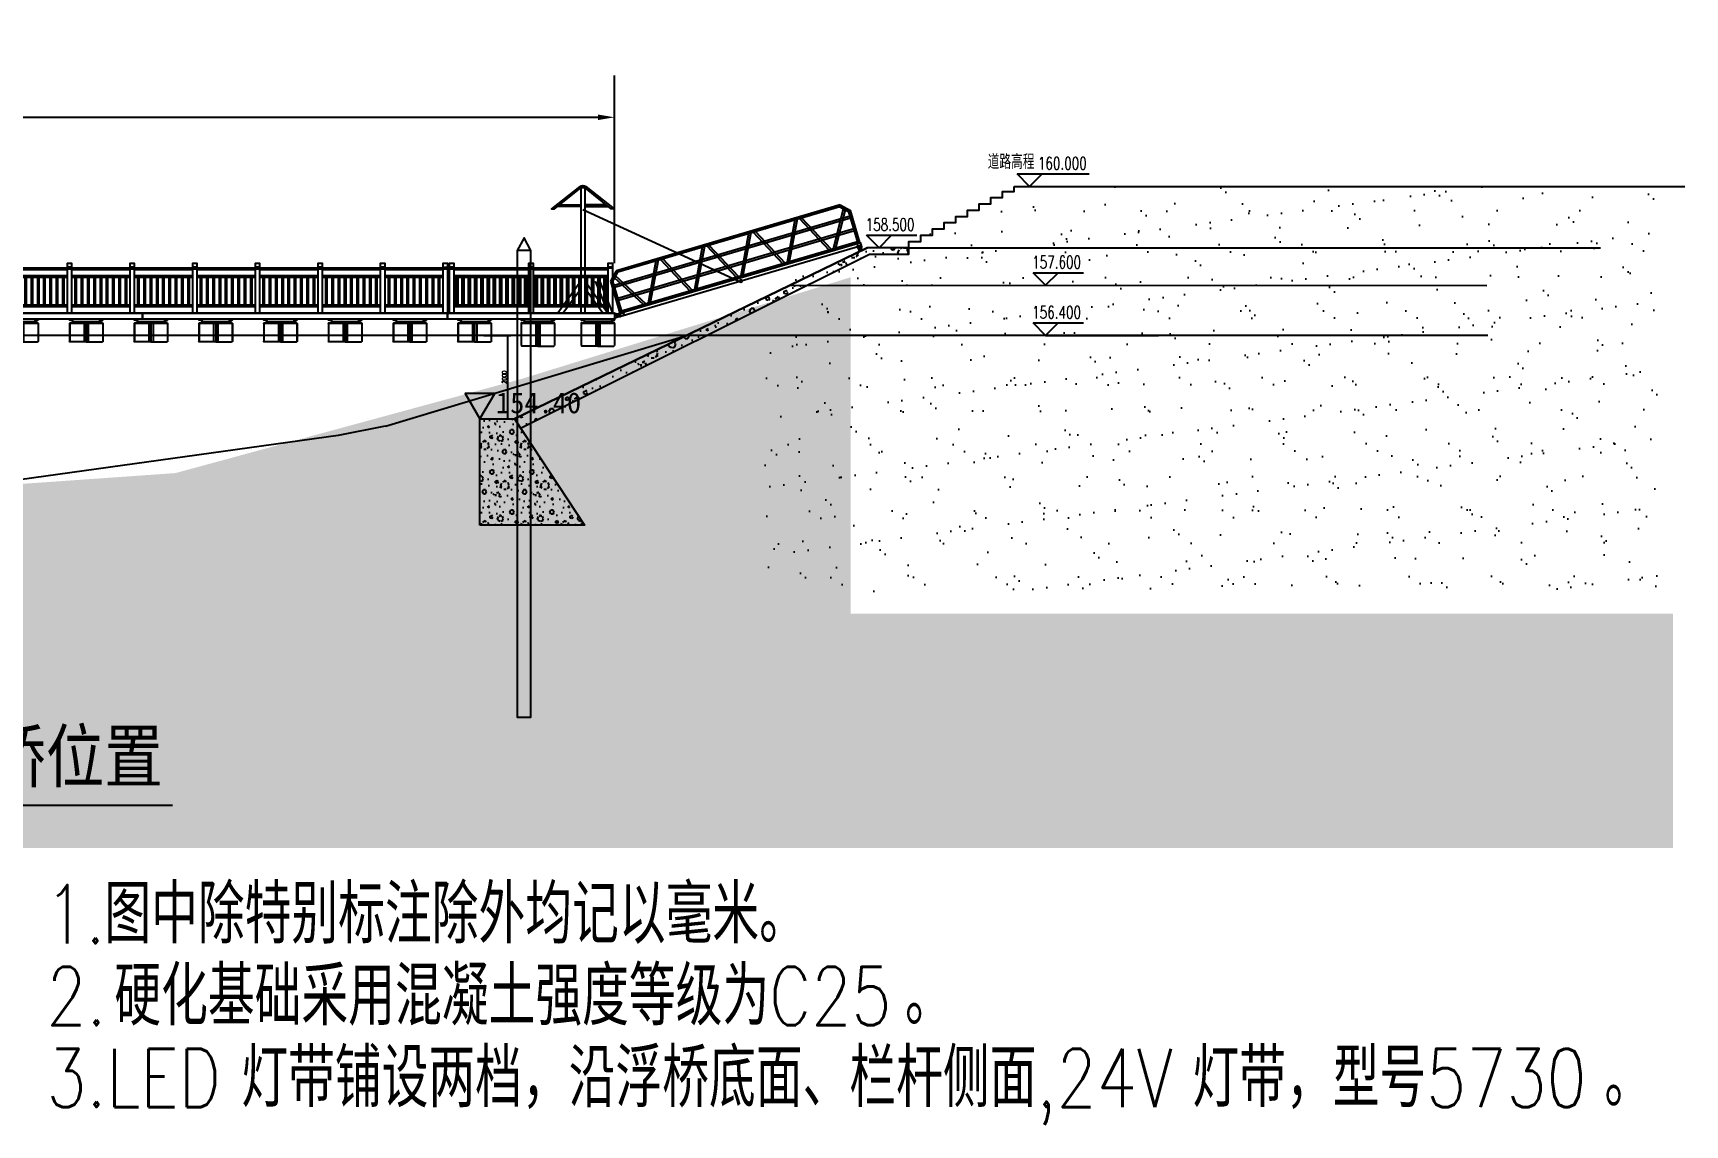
# Model space of a CAD drawing. Header units: millimetres. Extents: x -1471591 to 944464, y -468930 to 547002.
# Drawn here: x -893287 to -853732, y 142004 to 168158 of the extents above; entities that cross this region are included whole.
import ezdxf

# ---------------------------------------------------------------- set-up
doc = ezdxf.new("R2010")
doc.units = ezdxf.units.MM
doc.header["$LTSCALE"] = 10
doc.header["$PDMODE"] = 35
doc.linetypes.add('BLTA11-LD-L-4001_Plot Plan for Seawater Intake System_20140729$0$key plan$0${ Wide Dash }', pattern=[12, 4, -2, 4, -2])
doc.linetypes.add('CENTER2', pattern=[28.575, 19.05, -3.175, 3.175, -3.175])
for name, color, linetype in [('DIM_ELEV', 3, 'Continuous'), ('DIM_LEAD', 3, 'Continuous'), ('L-WATER水景', 5, 'Continuous'), ('PUB_DIM', 3, 'Continuous'), ('PUB_TEXT', 7, 'Continuous'), ('W-bridge approach引桥', 4, 'Continuous'), ('W-FLOAT_BOWL浮筒', 253, 'Continuous'), ('W-PLASTIC_RAILINGS塑木栏杆', 210, 'Continuous'), ('W-STEEL_FRAME钢架', 3, 'Continuous'), ('道路_平面标注', 254, 'Continuous')]:
    doc.layers.add(name, color=color, linetype=linetype)
doc.styles.add('_TCH_DIM', font='SIMPLEX.shx', dxfattribs={"bigfont": 'hztxt.shx'})
doc.styles.get("Standard").update_dxf_attribs({"font": 'simplex.shx', "width": 0.8, "bigfont": 'hztxt.shx'})
doc.styles.add('STANDARD_T3', font='simplex.shx', dxfattribs={"width": 0.7, "bigfont": 'hztxt.shx'})
doc.styles.add('TXT', font='txt')
doc.dimstyles.new('W&&30', dxfattribs={"dimtxt": 105, "dimasz": 30, "dimexe": 75, "dimexo": 90, "dimgap": 30, "dimtad": 1, "dimdec": 0, "dimzin": 0, "dimdsep": 46, "dimtxsty": 'STANDARD_T3', "dimcen": 0.09, "dimclrd": 1, "dimclre": 1, "dimclrt": 7, "dimazin": 2, "dimtfac": 1, "dimtdec": 0, "dimtix": 1, "dimtmove": 2, "dimatfit": 3, "dimfxl": 0, "dimtolj": 1, "dimtzin": 0, "dimarcsym": 0})
doc.dimstyles.new('W&&400', dxfattribs={"dimtxt": 1400, "dimasz": 400, "dimexe": 1000, "dimexo": 1200, "dimgap": 400, "dimtad": 1, "dimdec": 0, "dimzin": 0, "dimdsep": 46, "dimtxsty": 'STANDARD_T3', "dimcen": 0.09, "dimclrd": 1, "dimclre": 1, "dimclrt": 7, "dimazin": 2, "dimtfac": 1, "dimtdec": 0, "dimtix": 1, "dimtmove": 2, "dimatfit": 3, "dimfxl": 0, "dimtolj": 1, "dimtzin": 0, "dimarcsym": 0})

# ---------------------------------------------------------------- blocks, each defined once
blk = doc.blocks.new('滚轮支架 -left')
for p, q in [((-50, 10), (-22, 81)), ((50, 10), (22, 81))]:
    blk.add_line(p, q)
at = {"color": 3, "linetype": 'CENTER2'}
for p, q in [((-15, 70), (15, 70)), ((0, 85), (0, 55))]:
    blk.add_line(p, q, dxfattribs=at)
blk.add_lwpolyline([(-50, 10), (50, 10), (50, -5), (-50, -5)], close=True)
blk.add_circle((0, 70), 11)
blk.add_arc((0, 70), 25, 26.1956, 153.8044)
blk = doc.blocks.new('YQL')
at = {"color": 4}
for p, q in [((-5863, 1040), (-6063, 840)), ((-6063, 40), (-6063, 840)), ((-6063, 840), (-6018, 821)), ((-5844, 995), (-6018, 821)), ((-6018, 40), (-6018, 821)), ((-283, 1040), (-5863, 1040)), ((-5863, 1040), (-283, 1040)), ((-5844, 995), (-5863, 1040)), ((-5844, 995), (-301, 995)), ((-301, 995), (-283, 1040)), ((-128, 821), (-301, 995)), ((-83, 840), (-283, 1040)), ((-128, 821), (-83, 840)), ((-128, 40), (-128, 821)), ((-83, 40), (-83, 840))]:
    blk.add_line(p, q, dxfattribs=at)
at = {"color": 8, "linetype": 'BLTA11-LD-L-4001_Plot Plan for Seawater Intake System_20140729$0$key plan$0${ Wide Dash }'}
for p, q in [((-5846, 999), (-6022, 823)), ((-6022, 40), (-6022, 823)), ((-5846, 999), (-300, 999)), ((-124, 823), (-300, 999)), ((-124, 40), (-124, 823))]:
    blk.add_line(p, q, dxfattribs=at)
at = {"color": 0}
for p, q in [((-5473, 84), (-5952, 892)), ((-5414, 84), (-5916, 929)), ((-4892, 999), (-5357, 84)), ((-4836, 999), (-5301, 84)), ((-4779, 999), (-4314, 84)), ((-4722, 999), (-4258, 84)), ((-3736, 999), (-4200, 84)), ((-3680, 999), (-4144, 84)), ((-3622, 999), (-3158, 84)), ((-3566, 999), (-3101, 84)), ((-2579, 999), (-3044, 84)), ((-2523, 999), (-2988, 84)), ((-2466, 999), (-2001, 84)), ((-2410, 999), (-1945, 84)), ((-1423, 999), (-1887, 84)), ((-1367, 999), (-1831, 84)), ((-1309, 999), (-845, 84)), ((-1253, 999), (-789, 84)), ((-731, 84), (-229, 929)), ((-673, 84), (-193, 892)), ((-128, 724), (-6018, 724)), ((-128, 674), (-6018, 674)), ((-128, 404), (-6018, 404)), ((-128, 354), (-6018, 354))]:
    blk.add_line(p, q, dxfattribs=at)
at = {"color": 3}
for p, q in [((-73, 40), (-6073, 40)), ((-73, 40), (-6073, 40)), ((-6073, -40), (-6073, 40)), ((-6073, -40), (-6073, 11)), ((-73, -40), (-73, 40))]:
    blk.add_line(p, q, dxfattribs=at)
at = {"color": 3, "lineweight": 5}
for p, q in [((-6073, -40), (-6073, 40)), ((-6073, -20), (-6073, 40)), ((-5993, -40), (-5993, 40)), ((-153, -40), (-153, 40)), ((-73, -40), (-73, 40))]:
    blk.add_line(p, q, dxfattribs=at)
at = {"color": 1}
blk.add_line((-73, 40), (-73, 40), dxfattribs=at)
at = {"color": 3}
for points in [[(-73, 40), (-6073, 40), (-6073, -40), (-73, -40)], [(-5993, 40), (-6073, 40), (-6073, -40), (-5993, -40)], [(-5997, 36), (-6069, 36), (-6069, -36), (-5997, -36)], [(-73, 40), (-153, 40), (-153, -40), (-73, -40)], [(-77, 36), (-149, 36), (-149, -36), (-77, -36)]]:
    blk.add_lwpolyline(points, close=True, dxfattribs=at)
at = {"color": 3, "lineweight": 5}
for points in [[(-6073, 40), (-5993, 40), (-5993, -40), (-6073, -40)], [(-6069, 36), (-5997, 36), (-5997, -36), (-6069, -36)], [(-73, 40), (-153, 40), (-153, -40), (-73, -40)], [(-77, 36), (-149, 36), (-149, -36), (-77, -36)]]:
    blk.add_lwpolyline(points, close=True, dxfattribs=at)
at = {"color": 4}
blk.add_lwpolyline([(-128, 84), (-6018, 84), (-6018, 40), (-128, 40)], close=True, dxfattribs=at)
blk.add_lwpolyline([(-63, 40), (-73, 40), (-73, -40), (-63, -40)], close=True)
blk.add_lwpolyline([(6, -30), (-63, -40), (-63, 40), (7, 30, -0.80299), (6, -30)], format="xyb")
for centre, radius in [((0, 0), 15), ((-3073, -40), 25)]:
    blk.add_circle(centre, radius)
at = {"layer": 'PUB_DIM', "color": 0}
blk.add_circle((-6023, -115), 40, dxfattribs=at)
at = {"layer": 'W-STEEL_FRAME钢架'}
blk.add_line((-73, 40), (-5933, 40), dxfattribs=at)
at = {"xscale": -1, "rotation": 180.0000000001757}
blk.add_blockref('滚轮支架 -left', (-6023, -45), dxfattribs=at)
blk = doc.blocks.new('*D831')
at = {"color": 1, "lineweight": -2, "transparency": 16777216}
for p, q in [((-974363, 162648), (-974363, 167140)), ((-879363, 162648), (-879363, 167140)), ((-973963, 166140), (-879763, 166140))]:
    blk.add_line(p, q, dxfattribs=at)
at = {"color": 1, "transparency": 16777216}
for points in [[(-973963, 166206), (-973963, 166073), (-974363, 166140)], [(-879763, 166206), (-879763, 166073), (-879363, 166140)]]:
    blk.add_solid(points, dxfattribs=at)
at = {"layer": 'Defpoints', "color": 0, "transparency": 16777216}
for p in [(-879363, 166140), (-974363, 161448), (-879363, 161448)]:
    blk.add_point(p, dxfattribs=at)
at = {"color": 7, "transparency": 16777216, "insert": (-926863, 167240), "char_height": 1400, "attachment_point": 5, "style": 'STANDARD_T3'}
blk.add_mtext('\\A1;95000', dxfattribs=at)
blk = doc.blocks.new('*U1568')
at = {"layer": 'W-PLASTIC_RAILINGS塑木栏杆'}
blk.add_lwpolyline([(-20, 330), (20, 330), (20, -330), (-20, -330)], close=True, dxfattribs=at)
blk = doc.blocks.new('*U1567')
at = {"layer": 'W-PLASTIC_RAILINGS塑木栏杆', "color": 0, "linetype": 'ByBlock', "lineweight": -2}
for p in [(0, 0), (150, 0), (300, 0), (450, 0)]:
    blk.add_blockref('*U1568', p, dxfattribs=at)
blk = doc.blocks.new('*U1564')
at = {"layer": 'W-PLASTIC_RAILINGS塑木栏杆'}
for p, q in [((-450, 500), (-350, 500)), ((-450, 480), (-350, 480)), ((-350, 476), (450, 476)), ((-350, 436), (450, 436)), ((350, 500), (450, 500)), ((350, 480), (450, 480)), ((-350, 296), (450, 296)), ((-350, 256), (450, 256)), ((-350, -404), (450, -404)), ((-350, -449), (450, -449))]:
    blk.add_line(p, q, dxfattribs=at)
for points in [[(-450, -600), (-350, -600), (-350, 600), (-450, 600)], [(350, -600), (450, -600), (450, 600), (350, 600)]]:
    blk.add_lwpolyline(points, close=True, dxfattribs=at)
blk.add_blockref('*U1567', (-225, -74), dxfattribs=at)
blk = doc.blocks.new('*U1563')
at = {"color": 0, "linetype": 'ByBlock', "lineweight": -2, "transparency": 16777216}
for p in [(-1600, 0), (-800, 0)]:
    blk.add_blockref('*U1564', p, dxfattribs=at)
at = {"color": 0, "linetype": 'ByBlock', "lineweight": -2}
blk.add_blockref('*U1564', (0, 0), dxfattribs=at)
blk = doc.blocks.new('*U1558')
at = {"layer": 'W-PLASTIC_RAILINGS塑木栏杆'}
blk.add_lwpolyline([(-20, 330), (20, 330), (20, -330), (-20, -330)], close=True, dxfattribs=at)
blk = doc.blocks.new('*U1557')
at = {"layer": 'W-PLASTIC_RAILINGS塑木栏杆', "color": 0, "linetype": 'ByBlock', "lineweight": -2}
for p in [(0, 0), (150, 0), (300, 0), (450, 0), (600, 0), (750, 0), (900, 0)]:
    blk.add_blockref('*U1558', p, dxfattribs=at)
at = {"layer": 'W-PLASTIC_RAILINGS塑木栏杆', "color": 0, "linetype": 'ByBlock', "lineweight": -2, "transparency": 16777216}
for p in [(1050, 0), (1200, 0), (1350, 0), (1500, 0), (1650, 0)]:
    blk.add_blockref('*U1558', p, dxfattribs=at)
blk = doc.blocks.new('*U1560')
at = {"layer": 'W-PLASTIC_RAILINGS塑木栏杆'}
blk.add_lwpolyline([(-20, 330), (20, 330), (20, -330), (-20, -330)], close=True, dxfattribs=at)
blk = doc.blocks.new('*U1559')
at = {"layer": 'W-PLASTIC_RAILINGS塑木栏杆', "color": 0, "linetype": 'ByBlock', "lineweight": -2}
for p in [(0, 0), (150, 0), (300, 0), (450, 0), (600, 0), (750, 0), (900, 0)]:
    blk.add_blockref('*U1560', p, dxfattribs=at)
at = {"layer": 'W-PLASTIC_RAILINGS塑木栏杆', "color": 0, "linetype": 'ByBlock', "lineweight": -2, "transparency": 16777216}
for p in [(1050, 0), (1200, 0), (1350, 0), (1500, 0), (1650, 0)]:
    blk.add_blockref('*U1560', p, dxfattribs=at)
blk = doc.blocks.new('*U1565')
at = {"layer": 'W-PLASTIC_RAILINGS塑木栏杆'}
blk.add_lwpolyline([(-20, 330), (20, 330), (20, -330), (-20, -330)], close=True, dxfattribs=at)
blk = doc.blocks.new('*U1566')
at = {"layer": 'W-PLASTIC_RAILINGS塑木栏杆', "color": 0, "linetype": 'ByBlock', "lineweight": -2}
for p in [(0, 0), (150, 0), (300, 0), (450, 0), (600, 0), (750, 0), (900, 0), (1050, 0), (1200, 0)]:
    blk.add_blockref('*U1565', p, dxfattribs=at)
blk = doc.blocks.new('*U1561')
at = {"layer": 'W-PLASTIC_RAILINGS塑木栏杆'}
for p, q in [((-700, 500), (-800, 500)), ((-700, 480), (-800, 480)), ((-700, 476), (700, 476)), ((-700, 436), (700, 436)), ((700, 500), (800, 500)), ((700, 480), (800, 480)), ((-700, 296), (700, 296)), ((-700, 256), (700, 256)), ((-700, -404), (700, -404)), ((-700, -449), (700, -449))]:
    blk.add_line(p, q, dxfattribs=at)
for points in [[(-800, -600), (-700, -600), (-700, 600), (-800, 600)], [(700, -600), (800, -600), (800, 600), (700, 600)]]:
    blk.add_lwpolyline(points, close=True, dxfattribs=at)
blk.add_blockref('*U1566', (-600, -74), dxfattribs=at)
blk = doc.blocks.new('*U1562')
at = {"color": 0, "linetype": 'ByBlock', "lineweight": -2, "transparency": 16777216}
for p in [(0, 0), (1500, 0), (3000, 0), (4500, 0), (6000, 0), (7500, 0), (9000, 0)]:
    blk.add_blockref('*U1561', p, dxfattribs=at)
blk = doc.blocks.new('*U1555')
blk.add_line((-7316, -600), (-7416, -600))
at = {"layer": 'W-PLASTIC_RAILINGS塑木栏杆'}
for p, q in [((-8469, 500), (-8369, 500)), ((-8469, 480), (-8369, 480)), ((-8369, 476), (-6569, 476)), ((-8369, 436), (-6569, 436)), ((-6569, 500), (-6469, 500)), ((-6569, 500), (-6469, 500)), ((-6569, 480), (-6469, 480)), ((-6569, 480), (-6469, 480)), ((-6469, 476), (-4669, 476)), ((-6469, 436), (-4669, 436)), ((-4669, 500), (-4569, 500)), ((-4669, 480), (-4569, 480)), ((-8481, -600), (-8138, 257)), ((-8374, -600), (-8067, 165)), ((-8369, 296), (-6569, 296)), ((-8369, 256), (-6569, 256)), ((-6469, 296), (-4669, 296)), ((-6469, 256), (-4669, 256)), ((-8369, -404), (-6569, -404)), ((-8369, -449), (-6569, -449)), ((-6469, -404), (-4669, -404)), ((-6469, -449), (-4669, -449))]:
    blk.add_line(p, q, dxfattribs=at)
for points in [[(-8469, -600), (-8369, -600), (-8369, 600), (-8469, 600)], [(-6569, -600), (-6469, -600), (-6469, 600), (-6569, 600)], [(-6569, -600), (-6469, -600), (-6469, 600), (-6569, 600)], [(-4669, -600), (-4569, -600), (-4569, 600), (-4669, 600)]]:
    blk.add_lwpolyline(points, close=True, dxfattribs=at)
for name, p in [('*U1562', (-3719, 0)), ('*U1563', (8031, 0))]:
    blk.add_blockref(name, p)
at = {"layer": 'W-PLASTIC_RAILINGS塑木栏杆', "xscale": -1}
for name, p in [('*U1557', (-6644, -74)), ('*U1559', (-4744, -74))]:
    blk.add_blockref(name, p, dxfattribs=at)
blk = doc.blocks.new('*U1556')
at = {"color": 0, "linetype": 'ByBlock', "lineweight": -2, "transparency": 16777216}
blk.add_blockref('*U1555', (0, 0), dxfattribs=at)
blk = doc.blocks.new('$matou$00000066')
for p, q in [((400, 275), (-400, 275)), ((-400, 275), (-400, 260)), ((-400, 164), (-400, -256)), ((-396, 165), (-396, -256)), ((391, 176), (-391, 176)), ((-387, 183), (-335, 201)), ((-386, 271), (386, 271)), ((-338, 249), (-386, 249)), ((-386, 179), (-334, 197)), ((-338, 245), (-385, 245)), ((-330, 237), (-330, 208)), ((-326, 237), (-326, 208)), ((-326, 205), (326, 205)), ((-50, 176), (-50, -271)), ((0, 176), (0, -271)), ((0, 176), (0, -271)), ((50, 176), (50, -271)), ((326, 237), (326, 208)), ((330, 237), (330, 208)), ((386, 179), (334, 197)), ((387, 183), (335, 201)), ((338, 249), (386, 249)), ((338, 245), (385, 245)), ((396, 165), (396, -256)), ((400, 275), (400, 260)), ((400, 164), (400, -256)), ((0, -271), (-381, -271)), ((0, -275), (-381, -275)), ((0, -271), (381, -271)), ((0, -275), (381, -275))]:
    blk.add_line(p, q)
for centre, radius, start, end in [((-385, 260), 15, 180, 270), ((-380, 164), 20, 109.1798, 180), ((-386, 260), 11, 90, 270), ((-381, 165), 15, 109.1798, 180), ((-338, 237), 12, 0, 90), ((-338, 237), 8, 0, 90), ((-338, 208), 8, 289.1798, 0), ((-338, 208), 12, 289.1798, 0), ((338, 237), 12, 90, 180), ((338, 208), 12, 180, 250.8202), ((338, 237), 8, 90, 180), ((338, 208), 8, 180, 250.8202), ((385, 260), 15, 270, 0), ((386, 260), 11, 270, 90), ((381, 165), 15, 0, 70.8202), ((380, 164), 20, 0, 70.8202), ((-381, -256), 19, 180, 270), ((-381, -256), 15, 180, 270), ((381, -256), 19, 270, 0), ((381, -256), 15, 270, 0)]:
    blk.add_arc(centre, radius, start, end)
blk = doc.blocks.new('*U1573')
at = {"layer": 'W-FLOAT_BOWL浮筒', "xscale": -1, "yscale": -1, "rotation": 180.0000000000667}
blk.add_blockref('$matou$00000066', (0, 0), dxfattribs=at)
blk = doc.blocks.new('*U1574')
at = {"color": 0, "linetype": 'ByBlock', "lineweight": -2, "transparency": 16777216}
for p in [(-13950, 0), (-12400, 0), (-10850, 0), (-9300, 0), (-7750, 0), (-6200, 0), (-4650, 0), (-3100, 0), (-1550, 0), (0, 0)]:
    blk.add_blockref('*U1573', p, dxfattribs=at)
blk = doc.blocks.new('*D1673')
at = {"color": 1, "lineweight": -2, "transparency": 16777216}
for p, q in [((-882495, 160915), (-881846, 160915)), ((-881921, 158944), (-881921, 160885)), ((-882495, 158914), (-881846, 158914))]:
    blk.add_line(p, q, dxfattribs=at)
at = {"color": 1, "transparency": 16777216}
for points in [[(-881926, 160885), (-881916, 160885), (-881921, 160915)], [(-881926, 158944), (-881916, 158944), (-881921, 158914)]]:
    blk.add_solid(points, dxfattribs=at)
at = {"layer": 'Defpoints', "color": 0, "transparency": 16777216}
for p in [(-882585, 160915), (-881921, 160915), (-882585, 158914)]:
    blk.add_point(p, dxfattribs=at)
at = {"color": 7, "transparency": 16777216, "insert": (-882003, 159915), "char_height": 105, "attachment_point": 5, "rotation": 90, "style": 'STANDARD_T3'}
blk.add_mtext('\\A1;2000', dxfattribs=at)
blk = doc.blocks.new('卷扬机支架')
for points in [[(-73, 3033), (-750, 2500), (-680, 2500), (-50, 3000)], [(73, 3033), (750, 2500), (680, 2500), (50, 3000)]]:
    blk.add_lwpolyline(points)
blk.add_lwpolyline([(-73, 3033, -0.359649), (73, 3033)], format="xyb")
for points in [[(-50, 0), (50, 0), (50, 3000), (-50, 3000)], [(-51, 2555), (-611, 2555), (-560, 2595), (-51, 2595)], [(51, 2555), (611, 2555), (560, 2595), (51, 2595)], [(-50, 770), (-600, 0), (-481, 0), (-50, 586)], [(50, 770), (599, 0), (480, 0), (50, 586)]]:
    blk.add_lwpolyline(points, close=True)

msp = doc.modelspace()

# ---------------------------------------------------------------- hatches: boundary and pattern name
at = {"layer": 'L-WATER水景'}
h = msp.add_hatch(dxfattribs=at)
h.set_pattern_fill('AR-SAND', color=8, scale=500)
h.set_pattern_definition([(37.5, (-857730.5, 167874.7), (-40, 1223.533), [0, -965.2, 0, -1079.5, 0, -1031.875]), (7.5, (-857730.5, 167874.7), (1123.81, 1792.06), [0, -520.7, 0, -869.95, 0, -333.375]), (327.5, (-858511.6, 167874.7), (1977.48, 3.593), [0, -317.5, 0, -1143, 0, -1492.25]), (317.5, (-858511.6, 167874.7), (1908.89, 557.32), [0, -158.75, 0, -749.3, 0, -857.25])])
h.paths.add_polyline_path([(-854384.7, 154781.1), (-854384.7, 164484.5), (-869601, 164484.5), (-872313, 163091.7), (-872313, 162816.7), (-873259.4, 162816.7), (-875722.9, 162087.3), (-875798.8, 154781.1)])
h = msp.add_hatch(dxfattribs=at)
h.set_pattern_fill('AR-SAND', color=8, scale=500)
h.set_pattern_definition([(37.5, (-855639.2, 167754.5), (-40.001, 1223.533), [0, -965.2, 0, -1079.5, 0, -1031.875]), (7.5, (-855639.2, 167754.5), (1123.81, 1792.063), [0, -520.7, 0, -869.95, 0, -333.375]), (327.5, (-856420.2, 167754.5), (1977.481, 3.593), [0, -317.5, 0, -1143, 0, -1492.25]), (317.5, (-856420.2, 167754.5), (1908.89, 557.323), [0, -158.75, 0, -749.3, 0, -857.25])])
edge = h.paths.add_edge_path()
edge.add_line((-873707.5, 154248.9), (-873707.5, 162308.9))
edge.add_line((-873707.5, 162308.9), (-881594.4, 159872.2))
edge.add_line((-881594.4, 159872.2), (-889877.9, 157617.9))
edge.add_line((-889877.9, 157617.9), (-910570.9, 156163.7))
edge.add_arc((-910670.8, 156158.9), 100, -0.52171, 2.75627, ccw=False)
edge.add_arc((-910670.8, 156158.9), 100, 186.52093, 359.47829, ccw=False)
edge.add_line((-910770.1, 156147.5), (-927108.4, 154262.7))
edge.add_arc((-927207.5, 154248.9), 100, 0, 7.93741, ccw=False)
edge.add_line((-927107.5, 154248.9), (-873707.5, 154248.9))
h = msp.add_hatch(dxfattribs=at)
h.set_pattern_fill('AR-SAND', color=8, scale=500)
h.set_pattern_definition([(37.5, (26228.5, -66836.8), (-40.0008, 1223.5331), [0, -965.2, 0, -1079.5, 0, -1031.875]), (7.5, (26228.5, -66836.8), (1123.8082, 1792.0628), [0, -520.7, 0, -869.95, 0, -333.375]), (327.5, (25447.5, -66836.8), (1977.4809, 3.593), [0, -317.5, 0, -1143, 0, -1492.25]), (317.5, (25447.5, -66836.8), (1908.891, 557.3233), [0, -158.75, 0, -749.3, 0, -857.25])])
h.paths.add_polyline_path([(-999908.3, 154248.9), (-999908.3, 148640), (-854016.7, 148640), (-854016.7, 154248.9)])
at = {"layer": '道路_平面标注', "lineweight": -3}
h = msp.add_hatch(dxfattribs=at)
h.set_pattern_fill('加气混凝土', color=256, scale=100)
h.set_pattern_definition([(0, (-2213975.5, -3593413.4), (600, 1200), [0, -1200]), (0, (-2214677.5, -3593575.4), (600, 1200), [0, -1200]), (0, (-2214287.5, -3593587.4), (600, 1200), [0, -1200]), (0, (-2213861.5, -3593233.4), (600, 1200), [0, -1200]), (0, (-2214359.5, -3593647.4), (600, 1200), [0, -1200]), (0, (-2213741.5, -3592477.4), (600, 1200), [0, -1200]), (0, (-2214107.5, -3592573.4), (600, 1200), [0, -1200]), (0, (-2213915.5, -3592723.4), (600, 1200), [0, -1200]), (0, (-2214893.5, -3592747.4), (600, 1200), [0, -1200]), (0, (-2214305.5, -3592801.4), (600, 1200), [0, -1200]), (0, (-2214533.5, -3593107.4), (600, 1200), [0, -1200]), (0, (-2214521.5, -3593557.4), (600, 1200), [0, -1200]), (0, (-2214071.5, -3593605.4), (600, 1200), [0, -1200]), (0, (-2213741.5, -3593077.4), (600, 1200), [0, -1200]), (0, (-2214863.5, -3593263.4), (600, 1200), [0, -1200]), (0, (-2214761.5, -3593059.4), (600, 1200), [0, -1200]), (0, (-2214293.5, -3593143.4), (600, 1200), [0, -1200]), (0, (-2214461.5, -3593317.4), (600, 1200), [0, -1200]), (0, (-2214557.5, -3592921.4), (600, 1200), [0, -1200]), (0, (-2214407.5, -3592471.4), (600, 1200), [0, -1200]), (0, (-2214815.5, -3593515.4), (600, 1200), [0, -1200]), (0, (-2214155.5, -3592717.4), (600, 1200), [0, -1200]), (0, (-2214713.5, -3592699.4), (600, 1200), [0, -1200]), (0, (-2214809.5, -3592543.4), (600, 1200), [0, -1200]), (130.601294, (-2213815.26, -3592853.074), (-2999.9999669, 3600.0000157), [52.6831, -22074.222]), (18.434949, (-2213900.97, -3592830.22), (2999.999989, 1199.999991), [54.21048, -7535.2558]), (90, (-2213901, -3592881.65), (600, 1200), [51.42857, -2348.5713]), (161.565051, (-2213849.54, -3592898.79), (-3000.000015, 1199.9999105), [54.21048, -7535.2558]), (53.130102, (-2213849.54, -3592898.8), (600.000001, 1200), [57.14286, -5942.857]), (135, (-2213803.83, -3593510.2), (-600.000073, 1199.99992), [48.48732, -3345.6252]), (45, (-2213872.4, -3593510.2), (599.999996, 1199.999995), [48.48732, -3345.6252]), (135, (-2213838.1, -3593544.5), (-600.000073, 1199.99992), [48.48732, -3345.6252]), (45, (-2213838.1, -3593544.5), (599.999996, 1199.999995), [48.48732, -3345.6252]), (116.56505, (-2214381, -3592704.5), (-0.0001, 2399.99993), [63.88765, -1277.753]), (180, (-2214409.5, -3592647.4), (-600, 1200), [68.57143, -1131.4285]), (63.43495, (-2214506.7, -3592704.5), (5e-06, 2400), [63.88765, -1277.753]), (116.56505, (-2214478.1, -3592761.6), (-0.0001, 2399.99993), [63.88765, -1277.753]), (0, (-2214478.1, -3592761.6), (600, 1200), [68.57143, -1131.4285]), (63.43495, (-2214409.5, -3592761.6), (5e-06, 2400), [63.88765, -1277.753]), (107.102728, (-2213929.543, -3593110.217), (-1799.9999312, 6000.0000097), [77.7227, -32565.805]), (143.972626, (-2213952.4, -3593035.93), (-11399.9998555, 8399.9999905), [77.7227, -16244.04]), (180, (-2214015.3, -3592990.2), (-600, 1200), [74.2857, -1125.7142]), (36.0273733, (-2214152.4, -3593035.93), (11399.9999158, 8399.9999094), [77.7227, -16244.04]), (71.565051, (-2214175.26, -3593104.5), (1800.000009, 5999.99999), [72.28063, -7517.1856]), (107.102728, (-2214152.4, -3593178.79), (-1799.9999312, 6000.0000097), [77.7227, -32565.805]), (143.972626, (-2214089.54, -3593224.5), (-11399.9998555, 8399.9999905), [77.7227, -16244.04]), (0, (-2214089.5, -3593224.5), (600, 1200), [74.2857, -1125.7142]), (36.0273733, (-2214015.26, -3593224.5), (11399.9999158, 8399.9999094), [77.7227, -16244.04]), (71.565051, (-2213952.4, -3593178.79), (1800.000009, 5999.99999), [72.28063, -7517.1856]), (150.255118, (-2213918.11, -3592550.22), (-1800.000004, 1199.999985), [46.07004, -9628.6392]), (90, (-2213958.1, -3592573.1), (600, 1200), [45.7143, -2354.2855]), (29.7448813, (-2213958.11, -3592573.07), (1800.000001, 1199.9999944), [46.07004, -9628.6392]), (116.56505, (-2214198.1, -3593401.6), (-0.0001, 2399.99993), [63.88765, -1277.753]), (168.690067, (-2214226.69, -3593344.5), (-5400.000004, 1199.99997), [58.2745, -12179.371]), (41.1859251, (-2214329.54, -3593373.074), (14999.9999091, 13199.9998846), [60.7437, -25451.604]), (90, (-2214329.54, -3593430.2), (600, 1200), [57.14286, -2342.857]), (138.814074, (-2214283.83, -3593470.217), (-14999.9997334, 13200.0000841), [60.7437, -25451.604]), (16.6992442, (-2214283.83, -3593470.217), (19799.999851, 5999.99993716), [59.6589, -24997.075]), (60.9453959, (-2214226.686, -3593453.074), (599.9999984, 1199.9999894), [58.83217, -24650.679]), (109.983106, (-2214700.97, -3592898.79), (-3000.0000113, 8399.9999778), [66.884, -28024.395]), (155.556045, (-2214723.83, -3592835.93), (-7800.00002973, 3599.9999252), [69.04597, -28930.263]), (24.4439547, (-2214849.543, -3592835.93), (7800.0000039, 3599.9999827), [69.04597, -28930.263]), (70.0168934, (-2214872.4, -3592898.79), (3000.00000904, 8399.99997916), [66.884, -28024.395]), (109.983106, (-2214849.543, -3592961.646), (-3000.0000113, 8399.9999778), [66.884, -28024.395]), (160.016893, (-2214786.69, -3592984.5), (-3000.0000018, 1199.9999453), [66.884, -13978.755]), (19.9831065, (-2214786.69, -3592984.5), (2999.9999835, 1199.999998), [66.884, -13978.755]), (70.0168934, (-2214723.83, -3592961.646), (3000.00000904, 8399.99997916), [66.884, -28024.395]), (122.005383, (-2214255.26, -3593007.36), (-600.0000805, 1199.9999387), [53.90846, -11266.868]), (18.434949, (-2214335.26, -3592978.79), (2999.999989, 1199.999991), [54.21048, -7535.2558]), (90, (-2214335.26, -3593030.2), (600, 1200), [51.42857, -2348.5713]), (161.565051, (-2214283.83, -3593047.36), (-3000.000015, 1199.9999105), [54.21048, -7535.2558]), (54.4623222, (-2214283.83, -3593047.36), (4199.9999939, 5999.999991), [49.15614, -20596.423]), (116.56505, (-2214603.8, -3593298.8), (-0.0001, 2399.99993), [63.88765, -1277.753]), (180, (-2214632.4, -3593241.6), (-600, 1200), [62.85714, -1137.1428]), (59.0362434, (-2214729.54, -3593298.79), (600.000002, 1199.9999942), [66.63946, -13927.644]), (120.963756, (-2214695.26, -3593355.93), (-600.000082, 1199.999945), [66.63946, -13927.644]), (0, (-2214695.3, -3593355.9), (600, 1200), [62.85714, -1137.1428]), (63.43495, (-2214632.4, -3593355.9), (5e-06, 2400), [63.88765, -1277.753])])
h.paths.add_polyline_path([(-881618.7, 158696.7), (-881762.5, 158914.4), (-873313, 163016.7), (-872313, 163016.7), (-872313, 162862.5), (-873259.4, 162865.5)])
h = msp.add_hatch(dxfattribs=at)
h.set_pattern_fill('加气混凝土', color=256, scale=80)
h.set_pattern_definition([(0, (-1964325.6, -2835243.5), (480, 960), [0, -960]), (0, (-1964887.2, -2835373.1), (480, 960), [0, -960]), (0, (-1964575.2, -2835382.7), (480, 960), [0, -960]), (0, (-1964234.4, -2835099.5), (480, 960), [0, -960]), (0, (-1964632.8, -2835430.7), (480, 960), [0, -960]), (0, (-1964138.4, -2834494.7), (480, 960), [0, -960]), (0, (-1964431.2, -2834571.5), (480, 960), [0, -960]), (0, (-1964277.6, -2834691.5), (480, 960), [0, -960]), (0, (-1965060, -2834710.7), (480, 960), [0, -960]), (0, (-1964589.6, -2834753.9), (480, 960), [0, -960]), (0, (-1964772, -2834998.7), (480, 960), [0, -960]), (0, (-1964762.4, -2835358.7), (480, 960), [0, -960]), (0, (-1964402.4, -2835397.1), (480, 960), [0, -960]), (0, (-1964138.4, -2834974.7), (480, 960), [0, -960]), (0, (-1965036, -2835123.5), (480, 960), [0, -960]), (0, (-1964954.4, -2834960.3), (480, 960), [0, -960]), (0, (-1964580, -2835027.5), (480, 960), [0, -960]), (0, (-1964714.4, -2835166.7), (480, 960), [0, -960]), (0, (-1964791.2, -2834849.9), (480, 960), [0, -960]), (0, (-1964671.2, -2834489.9), (480, 960), [0, -960]), (0, (-1964997.6, -2835325.1), (480, 960), [0, -960]), (0, (-1964469.6, -2834686.7), (480, 960), [0, -960]), (0, (-1964916, -2834672.3), (480, 960), [0, -960]), (0, (-1964992.8, -2834547.5), (480, 960), [0, -960]), (130.601294, (-1964197.37, -2834795.316), (-2399.9999735, 2880.0000126), [42.1465, -17659.3776]), (18.434949, (-1964265.94, -2834777.03), (2399.999991, 959.999993), [43.36838, -6028.20464]), (90, (-1964265.94, -2834818.17), (480, 960), [41.14285, -1878.85704]), (161.565051, (-1964224.8, -2834831.89), (-2400.000012, 959.9999284), [43.36838, -6028.20464]), (53.130102, (-1964224.8, -2834831.89), (480.000001, 960), [45.7143, -4754.2856]), (135, (-1964188.23, -2835321.03), (-480.000058, 959.999935), [38.78986, -2676.50016]), (45, (-1964243.08, -2835321.03), (479.999997, 959.999996), [38.78986, -2676.50016]), (135, (-1964215.65, -2835348.46), (-480.000058, 959.999935), [38.78986, -2676.50016]), (45, (-1964215.65, -2835348.46), (479.999997, 959.999996), [38.78986, -2676.50016]), (116.56505, (-1964649.9, -2834676.5), (-8e-05, 1919.99995), [51.11012, -1022.2024]), (180, (-1964672.8, -2834630.7), (-480, 960), [54.85715, -905.1428]), (63.43495, (-1964750.5, -2834676.5), (4e-06, 1920), [51.11012, -1022.2024]), (116.56505, (-1964727.65, -2834722.2), (-8e-05, 1919.99995), [51.11012, -1022.2024]), (0, (-1964727.7, -2834722.2), (480, 960), [54.85715, -905.1428]), (63.43495, (-1964672.8, -2834722.2), (4e-06, 1920), [51.11012, -1022.2024]), (107.102728, (-1964288.797, -2835001.03), (-1439.99994495, 4800.00000774), [62.17815, -26052.644]), (143.972626, (-1964307.08, -2834941.6), (-9119.9998844, 6719.9999924), [62.17815, -12995.232]), (180, (-1964357.4, -2834905), (-480, 960), [59.42857, -900.57136]), (36.0273733, (-1964467.08, -2834941.6), (9119.9999326, 6719.9999276), [62.17815, -12995.232]), (71.565051, (-1964485.37, -2834996.46), (1440.0000074, 4799.999992), [57.8245, -6013.74848]), (107.102728, (-1964467.083, -2835055.887), (-1439.99994495, 4800.00000774), [62.17815, -26052.644]), (143.972626, (-1964416.8, -2835092.46), (-9119.9998844, 6719.9999924), [62.17815, -12995.232]), (0, (-1964416.8, -2835092.5), (480, 960), [59.42857, -900.57136]), (36.0273733, (-1964357.37, -2835092.46), (9119.9999326, 6719.9999276), [62.17815, -12995.232]), (71.565051, (-1964307.08, -2835055.89), (1440.0000074, 4799.999992), [57.8245, -6013.74848]), (150.255118, (-1964279.65, -2834553.03), (-1440.0000034, 959.999988), [36.85603, -7702.91136]), (90, (-1964311.65, -2834571.3), (480, 960), [36.57143, -1883.4284]), (29.7448813, (-1964311.65, -2834571.32), (1440.000001, 959.9999955), [36.85603, -7702.91136]), (116.56505, (-1964503.65, -2835234.2), (-8e-05, 1919.99995), [51.11012, -1022.2024]), (168.690067, (-1964526.51, -2835188.46), (-4320.0000032, 959.999976), [46.6196, -9743.4968]), (41.1859251, (-1964608.797, -2835211.316), (11999.9999273, 10559.99990766), [48.59495, -20361.2832]), (90, (-1964608.8, -2835257.03), (480, 960), [45.7143, -1874.2856]), (138.814074, (-1964572.225, -2835289.03), (-11999.9997867, 10560.00006726), [48.59495, -20361.2832]), (16.6992442, (-1964572.225, -2835289.03), (15839.9998808, 4799.9999497), [47.72712, -19997.66]), (60.9453959, (-1964526.51, -2835275.316), (479.9999987, 959.9999915), [47.06574, -19720.5432]), (109.983106, (-1964905.94, -2834831.887), (-2400.00000904, 6719.9999822), [53.5072, -22419.516]), (155.556045, (-1964924.225, -2834781.6), (-6240.0000238, 2879.99994016), [55.23678, -23144.2104]), (24.4439547, (-1965024.797, -2834781.6), (6240.0000031, 2879.99998615), [55.23678, -23144.2104]), (70.0168934, (-1965043.083, -2834831.887), (2400.00000724, 6719.99998333), [53.5072, -22419.516]), (109.983106, (-1965024.797, -2834882.173), (-2400.00000904, 6719.9999822), [53.5072, -22419.516]), (160.016893, (-1964974.51, -2834900.46), (-2400.0000014, 959.9999563), [53.5072, -11183.004]), (19.9831065, (-1964974.51, -2834900.46), (2399.9999868, 959.9999985), [53.5072, -11183.004]), (70.0168934, (-1964924.225, -2834882.173), (2400.00000724, 6719.99998333), [53.5072, -22419.516]), (122.005383, (-1964549.37, -2834918.74), (-480.0000644, 959.999951), [43.12677, -9013.4944]), (18.434949, (-1964613.37, -2834895.89), (2399.999991, 959.999993), [43.36838, -6028.20464]), (90, (-1964613.37, -2834937.03), (480, 960), [41.14285, -1878.85704]), (161.565051, (-1964572.23, -2834950.74), (-2400.000012, 959.9999284), [43.36838, -6028.20464]), (54.4623222, (-1964572.225, -2834950.744), (3359.9999951, 4799.9999928), [39.3249, -16477.1384]), (116.56505, (-1964828.2, -2835151.9), (-8e-05, 1919.99995), [51.11012, -1022.2024]), (180, (-1964851.1, -2835106.2), (-480, 960), [50.2857, -909.71424]), (59.0362434, (-1964928.8, -2835151.89), (480.0000016, 959.9999953), [53.31156, -11142.1152]), (120.963756, (-1964901.37, -2835197.6), (-480.0000656, 959.999956), [53.31156, -11142.1152]), (0, (-1964901.4, -2835197.6), (480, 960), [50.2857, -909.71424]), (63.43495, (-1964851.1, -2835197.6), (4e-06, 1920), [51.11012, -1022.2024])])
h.paths.add_polyline_path([(-882584.8, 158914.4), (-881762.5, 158914.4), (-881681.8, 158776.3), (-880084.2, 156374), (-882584.8, 156374)])

# ---------------------------------------------------------------- linework, layer by layer
for p, q in [((-880125.1, 163934.8), (-876327.6, 162193.5)), ((-881762.5, 158914.4), (-873313, 163016.7)), ((-881600.4, 161307.7), (-880800.4, 161307.7)), ((-881600.4, 161307.7), (-881600.4, 161292.7)), ((-881600.4, 161196.6), (-881600.4, 160676.7)), ((-881596.4, 161197.3), (-881596.4, 160676.7)), ((-881591.1, 161208.8), (-880809.8, 161208.8)), ((-881587, 161215.5), (-881535.8, 161233.3)), ((-880814, 161303.7), (-881586.9, 161303.7)), ((-881538.4, 161281.7), (-881586.9, 161281.7)), ((-881586.4, 161211.5), (-881534.5, 161229.5)), ((-881538.4, 161277.7), (-881585.4, 161277.7)), ((-881530.4, 161269.7), (-881530.4, 161240.9)), ((-880874.1, 161238), (-881526.8, 161238)), ((-881526.4, 161269.7), (-881526.4, 161240.9)), ((-881250.4, 161208.8), (-881250.4, 160661.7)), ((-881200.4, 161208.8), (-881200.4, 160661.7)), ((-881200.4, 161208.8), (-881200.4, 160661.7)), ((-881150.4, 161208.8), (-881150.4, 160661.7)), ((-880874.4, 161269.7), (-880874.4, 161240.9)), ((-880870.4, 161269.7), (-880870.4, 161240.9)), ((-880814.5, 161211.5), (-880866.4, 161229.5)), ((-880813.9, 161215.5), (-880865.1, 161233.3)), ((-880862.4, 161281.7), (-880814, 161281.7)), ((-880862.4, 161277.7), (-880815.4, 161277.7)), ((-880804.4, 161197.3), (-880804.4, 160676.7)), ((-880800.4, 161307.7), (-880800.4, 161292.7)), ((-880800.4, 161196.6), (-880800.4, 160676.7)), ((-880163.4, 161307.7), (-879363.4, 161307.7)), ((-880163.4, 161307.7), (-880163.4, 161292.7)), ((-880163.4, 161196.6), (-880163.4, 160676.7)), ((-880159.4, 161197.3), (-880159.4, 160676.7)), ((-880154.1, 161208.8), (-879372.8, 161208.8)), ((-880150, 161215.5), (-880098.8, 161233.3)), ((-879377, 161303.7), (-880149.8, 161303.7)), ((-880101.4, 161281.7), (-880149.8, 161281.7)), ((-880149.3, 161211.5), (-880097.5, 161229.5)), ((-880101.4, 161277.7), (-880148.4, 161277.7)), ((-880093.4, 161269.7), (-880093.4, 161240.9)), ((-879437.1, 161238), (-880089.8, 161238)), ((-880089.4, 161269.7), (-880089.4, 161240.9)), ((-879813.4, 161208.8), (-879813.4, 160661.7)), ((-879763.4, 161208.8), (-879763.4, 160661.7)), ((-879763.4, 161208.8), (-879763.4, 160661.7)), ((-879713.4, 161208.8), (-879713.4, 160661.7)), ((-879437.4, 161269.7), (-879437.4, 161240.9)), ((-879433.4, 161269.7), (-879433.4, 161240.9)), ((-879377.5, 161211.5), (-879429.4, 161229.5)), ((-879376.8, 161215.5), (-879428, 161233.3)), ((-879425.4, 161281.7), (-879377, 161281.7)), ((-879425.4, 161277.7), (-879378.4, 161277.7)), ((-879367.4, 161197.3), (-879367.4, 160676.7)), ((-879363.4, 161307.7), (-879363.4, 161292.7)), ((-879363.4, 161196.6), (-879363.4, 160676.7)), ((-881200.4, 160661.7), (-881581.4, 160661.7)), ((-881200.4, 160657.7), (-881581.4, 160657.7)), ((-881200.4, 160661.7), (-880819.4, 160661.7)), ((-881200.4, 160657.7), (-880819.4, 160657.7)), ((-879763.4, 160661.7), (-880144.4, 160661.7)), ((-879763.4, 160657.7), (-880144.4, 160657.7)), ((-879763.4, 160661.7), (-879382.4, 160661.7)), ((-879763.4, 160657.7), (-879382.4, 160657.7))]:
    msp.add_line(p, q)
at = {"color": 1}
for p, q in [((-872444.7, 163017), (-855754.3, 163014.9)), ((-875166.2, 162117), (-858475.8, 162114.9))]:
    msp.add_line(p, q, dxfattribs=at)
at = {"const_width": 50}
msp.add_lwpolyline([(-974330.3, 162498.5), (-957363.4, 162507.5), (-951764.1, 165506.5), (-946903.5, 165507), (-941303.5, 162500), (-912423.4, 162503.5), (-906823.4, 165500.5), (-901963.4, 165506), (-896363.4, 162503.8), (-879513.4, 162503.8)], dxfattribs=at)
for points in [[(-872313, 163016.7), (-872313, 163166.7), (-872033, 163166.7), (-872033, 163316.7), (-871753, 163316.7), (-871753, 163466.7), (-871473, 163466.7), (-871473, 163616.7), (-871193, 163616.7), (-871193, 163766.7), (-870913, 163766.7), (-870913, 163916.7), (-870633, 163916.7), (-870633, 164066.7), (-870353, 164066.7), (-870353, 164216.7), (-870073, 164216.7), (-870073, 164366.7), (-869793, 164366.7), (-869793, 164484.5)], [(-869793, 164484.5), (-853732.5, 164484.5)], [(-869041.9, 160914.9), (-866337, 160914.9)]]:
    msp.add_lwpolyline(points)
msp.add_lwpolyline([(-974363.4, 161425.5), (-951818.3, 161408, -1.0079772), (-946823.3, 161447.7), (-906923.4, 161448.8, -0.9959278), (-901863.4, 161448.8), (-879400.9, 161447.7)], format="xyb", dxfattribs=at)
at = {"color": 3}
for points in [[(-890663.4, 161307.7), (-896263.4, 161307.7), (-896263.4, 161447.7), (-890663.4, 161447.7)], [(-883363.4, 161307.7), (-890663.4, 161307.7), (-890663.4, 161447.7), (-883363.4, 161447.7)], [(-879363.4, 161307.7), (-883363.4, 161307.7), (-883363.4, 161447.7), (-879363.4, 161447.7)]]:
    msp.add_lwpolyline(points, close=True, dxfattribs=at)
for points in [[(-879353.4, 161447.7), (-879363.4, 161447.7), (-879363.4, 161327.7), (-879353.4, 161327.7)], [(-882584.8, 158914.4), (-882233, 159523.6), (-882936.5, 159523.6)]]:
    msp.add_lwpolyline(points, close=True)
msp.add_lwpolyline([(-879283.7, 161348.9), (-879353.4, 161328.2), (-879353.4, 161447.7), (-879283.7, 161426.5, -0.7799826), (-879283.7, 161348.9)], format="xyb")
for centre, radius, start, end in [((-881585.4, 161292.7), 15, 180, 270), ((-881580.4, 161196.6), 20, 109.17979, 180), ((-881586.9, 161292.7), 11, 90, 270), ((-881581.4, 161197.3), 15, 109.17979, 180), ((-881538.4, 161269.7), 12, 0, 90), ((-881538.4, 161269.7), 8, 0, 90), ((-881538.4, 161240.9), 8, 289.17979, 0), ((-881538.4, 161240.9), 12, 289.17979, 0), ((-880862.4, 161269.7), 12, 90, 180), ((-880862.4, 161240.9), 12, 180, 250.82021), ((-880862.4, 161269.7), 8, 90, 180), ((-880862.4, 161240.9), 8, 180, 250.82021), ((-880815.4, 161292.7), 15, 270, 0), ((-880819.4, 161197.3), 15, 0, 70.82021), ((-880814, 161292.7), 11, 270, 90), ((-880820.4, 161196.6), 20, 0, 70.82021), ((-880148.4, 161292.7), 15, 180, 270), ((-880143.4, 161196.6), 20, 109.17979, 180), ((-880149.8, 161292.7), 11, 90, 270), ((-880144.4, 161197.3), 15, 109.17979, 180), ((-880101.4, 161269.7), 12, 0, 90), ((-880101.4, 161269.7), 8, 0, 90), ((-880101.4, 161240.9), 8, 289.17979, 0), ((-880101.4, 161240.9), 12, 289.17979, 0), ((-879425.4, 161269.7), 12, 90, 180), ((-879425.4, 161240.9), 12, 180, 250.82021), ((-879425.4, 161269.7), 8, 90, 180), ((-879425.4, 161240.9), 8, 180, 250.82021), ((-879378.4, 161292.7), 15, 270, 0), ((-879382.4, 161197.3), 15, 0, 70.82021), ((-879377, 161292.7), 11, 270, 90), ((-879383.4, 161196.6), 20, 0, 70.82021), ((-881581.4, 160676.7), 19, 180, 270), ((-881581.4, 160676.7), 15, 180, 270), ((-880819.4, 160676.7), 19, 270, 0), ((-880819.4, 160676.7), 15, 270, 0), ((-880144.4, 160676.7), 19, 180, 270), ((-880144.4, 160676.7), 15, 180, 270), ((-879382.4, 160676.7), 19, 270, 0), ((-879382.4, 160676.7), 15, 270, 0)]:
    msp.add_arc(centre, radius, start, end)
at = {"layer": 'DIM_ELEV'}
for p, q in [((-869424, 164484.5), (-869724, 164784.5)), ((-869724, 164784.5), (-867996, 164784.5)), ((-869424, 164484.5), (-869124, 164784.5)), ((-873030.5, 163017), (-873330.5, 163317)), ((-873330.5, 163317), (-872121.3, 163317)), ((-873030.5, 163017), (-872730.5, 163317)), ((-869041.9, 162116), (-869341.9, 162416)), ((-869341.9, 162416), (-868132.7, 162416)), ((-869041.9, 162116), (-868741.9, 162416)), ((-869041.9, 160914.9), (-869341.9, 161214.9)), ((-869341.9, 161214.9), (-868132.7, 161214.9)), ((-869041.9, 160914.9), (-868741.9, 161214.9))]:
    msp.add_line(p, q, dxfattribs=at)
at = {"layer": 'DIM_LEAD'}
msp.add_line((-897428.1, 149665.6), (-889946.9, 149665.6), dxfattribs=at)
at = {"layer": 'L-WATER水景'}
for p, q in [((-860949.5, 160914.9), (-969764.8, 160914.9)), ((-858452.7, 160914.9), (-892172.2, 160914.9))]:
    msp.add_line(p, q, dxfattribs=at)
for points in [[(-884855.1, 158741.8), (-884855.1, 158741.8), (-885983.8, 158516.2), (-895745.3, 157158.9), (-909779.7, 156158.9), (-926415.1, 154239.8), (-935377.8, 155458.9), (-958366.2, 156658), (-974133, 159362.7), (-975587.6, 159924.6), (-977640, 160914.9)], [(-884844.1, 158745), (-877642.2, 160914.9)]]:
    msp.add_lwpolyline(points, dxfattribs=at)
at = {"layer": 'W-PLASTIC_RAILINGS塑木栏杆'}
msp.add_lwpolyline([(-881367.8, 162947.7), (-881530.3, 163252.9), (-881692.8, 162947.7)], dxfattribs=at)
msp.add_lwpolyline([(-881367.8, 162947.7), (-881692.8, 162947.7), (-881692.8, 151771.7), (-881367.8, 151771.7)], close=True, dxfattribs=at)
at = {"layer": '道路_平面标注', "lineweight": -3, "flags": 128}
for points in [[(-873259.4, 162865.5), (-873259.4, 162865.5), (-872313, 162862.5), (-872313, 163016.7), (-873313, 163016.7), (-881757.6, 158916.8), (-881618.7, 158696.7), (-873259.4, 162865.5)], [(-882584.8, 156374), (-882584.8, 158914.4), (-881762.5, 158914.4), (-880084.2, 156374), (-882584.8, 156374)]]:
    msp.add_lwpolyline(points, dxfattribs=at)

# ---------------------------------------------------------------- block references
msp.add_blockref('卷扬机支架', (-880120.5, 161447.7))
at = {"xscale": -1}
for name, p in [('*U1556', (-887882.2, 162047.7)), ('*U1574', (-896663.4, 161035.2))]:
    msp.add_blockref(name, p, dxfattribs=at)
at = {"layer": 'W-bridge approach引桥', "xscale": -1, "rotation": 16.41235914909095}
msp.add_blockref('YQL', (-879293.4, 161387.7), dxfattribs=at)

# ---------------------------------------------------------------- texts
at = {"width": 0.8}
msp.add_text('道路高程', height=350, dxfattribs=at).set_placement((-870427.8, 164899.9))
at = {"insert": (-882202.7, 159551.6), "char_height": 500, "attachment_point": 1, "style": 'TXT'}
msp.add_mtext_dynamic_manual_height_columns('{\\fSimSun|b0|i0|c0|p2;15\\fSimSun|b0|i0|c134|p2;4\\fSimSun|b0|i0|c0|p2;.40}', width=7233.971, gutter_width=12500, heights=[0], dxfattribs=at)
at = {"layer": 'PUB_TEXT', "color": 7, "style": '_TCH_DIM', "width": 0.705882}
for s, p in [('160.000', (-869226, 164889.5)), ('158.500', (-873351.3, 163422)), ('157.600', (-869362.7, 162521)), ('156.400', (-869362.7, 161319.9))]:
    msp.add_text(s, height=297.5, dxfattribs=at).set_placement(p)
at = {"layer": 'PUB_TEXT', "color": 7, "style": '_TCH_DIM'}
msp.add_text('拱桥位置', height=1400, dxfattribs=at).set_placement((-895779.5, 150085.6))
at = {"layer": 'PUB_TEXT', "width": 0.8}
for s, p in [('1.', (-892994.7, 146351.1)), ('图中除特别标注除外均记以毫米。', (-891580.2, 146351.1)), ('2.', (-892968.3, 144391.1)), ('硬化基础采用混凝土强度等级为', (-891340.4, 144391.1)), ('C25', (-875660.4, 144391.1)), ('。', (-872407.1, 144391.1)), ('灯带铺设两档，沿浮桥底面、栏杆侧面', (-888300.4, 142431.1)), ('3.LED', (-892968.3, 142431.1)), (',24V', (-869260.4, 142431.1)), ('灯带，型号', (-865527.1, 142431.1)), ('5730', (-859927.1, 142431.1)), ('。', (-855660.4, 142431.1))]:
    msp.add_text(s, height=1400, dxfattribs=at).set_placement(p)

# ---------------------------------------------------------------- dimensions: what is measured, and where the dimension line sits
dim = msp.add_linear_dim(base=(-879363.4, 166139.7), p1=(-974363.4, 161447.9), p2=(-879363.4, 161447.9), dimstyle='W&&400')
dim.commit()
dim.dimension.update_dxf_attribs({"geometry": '*D831', "text_midpoint": (-926863.4, 167239.7)})
dim = msp.add_linear_dim(base=(-881920.9043, 160914.8929), p1=(-882584.7512, 158914.4292), p2=(-882584.7512, 160914.8929), angle=90, dimstyle='W&&30')
dim.commit()
dim.dimension.update_dxf_attribs({"geometry": '*D1673', "text_midpoint": (-882003.4043, 159914.6611)})

doc.saveas('drawing.dxf')
